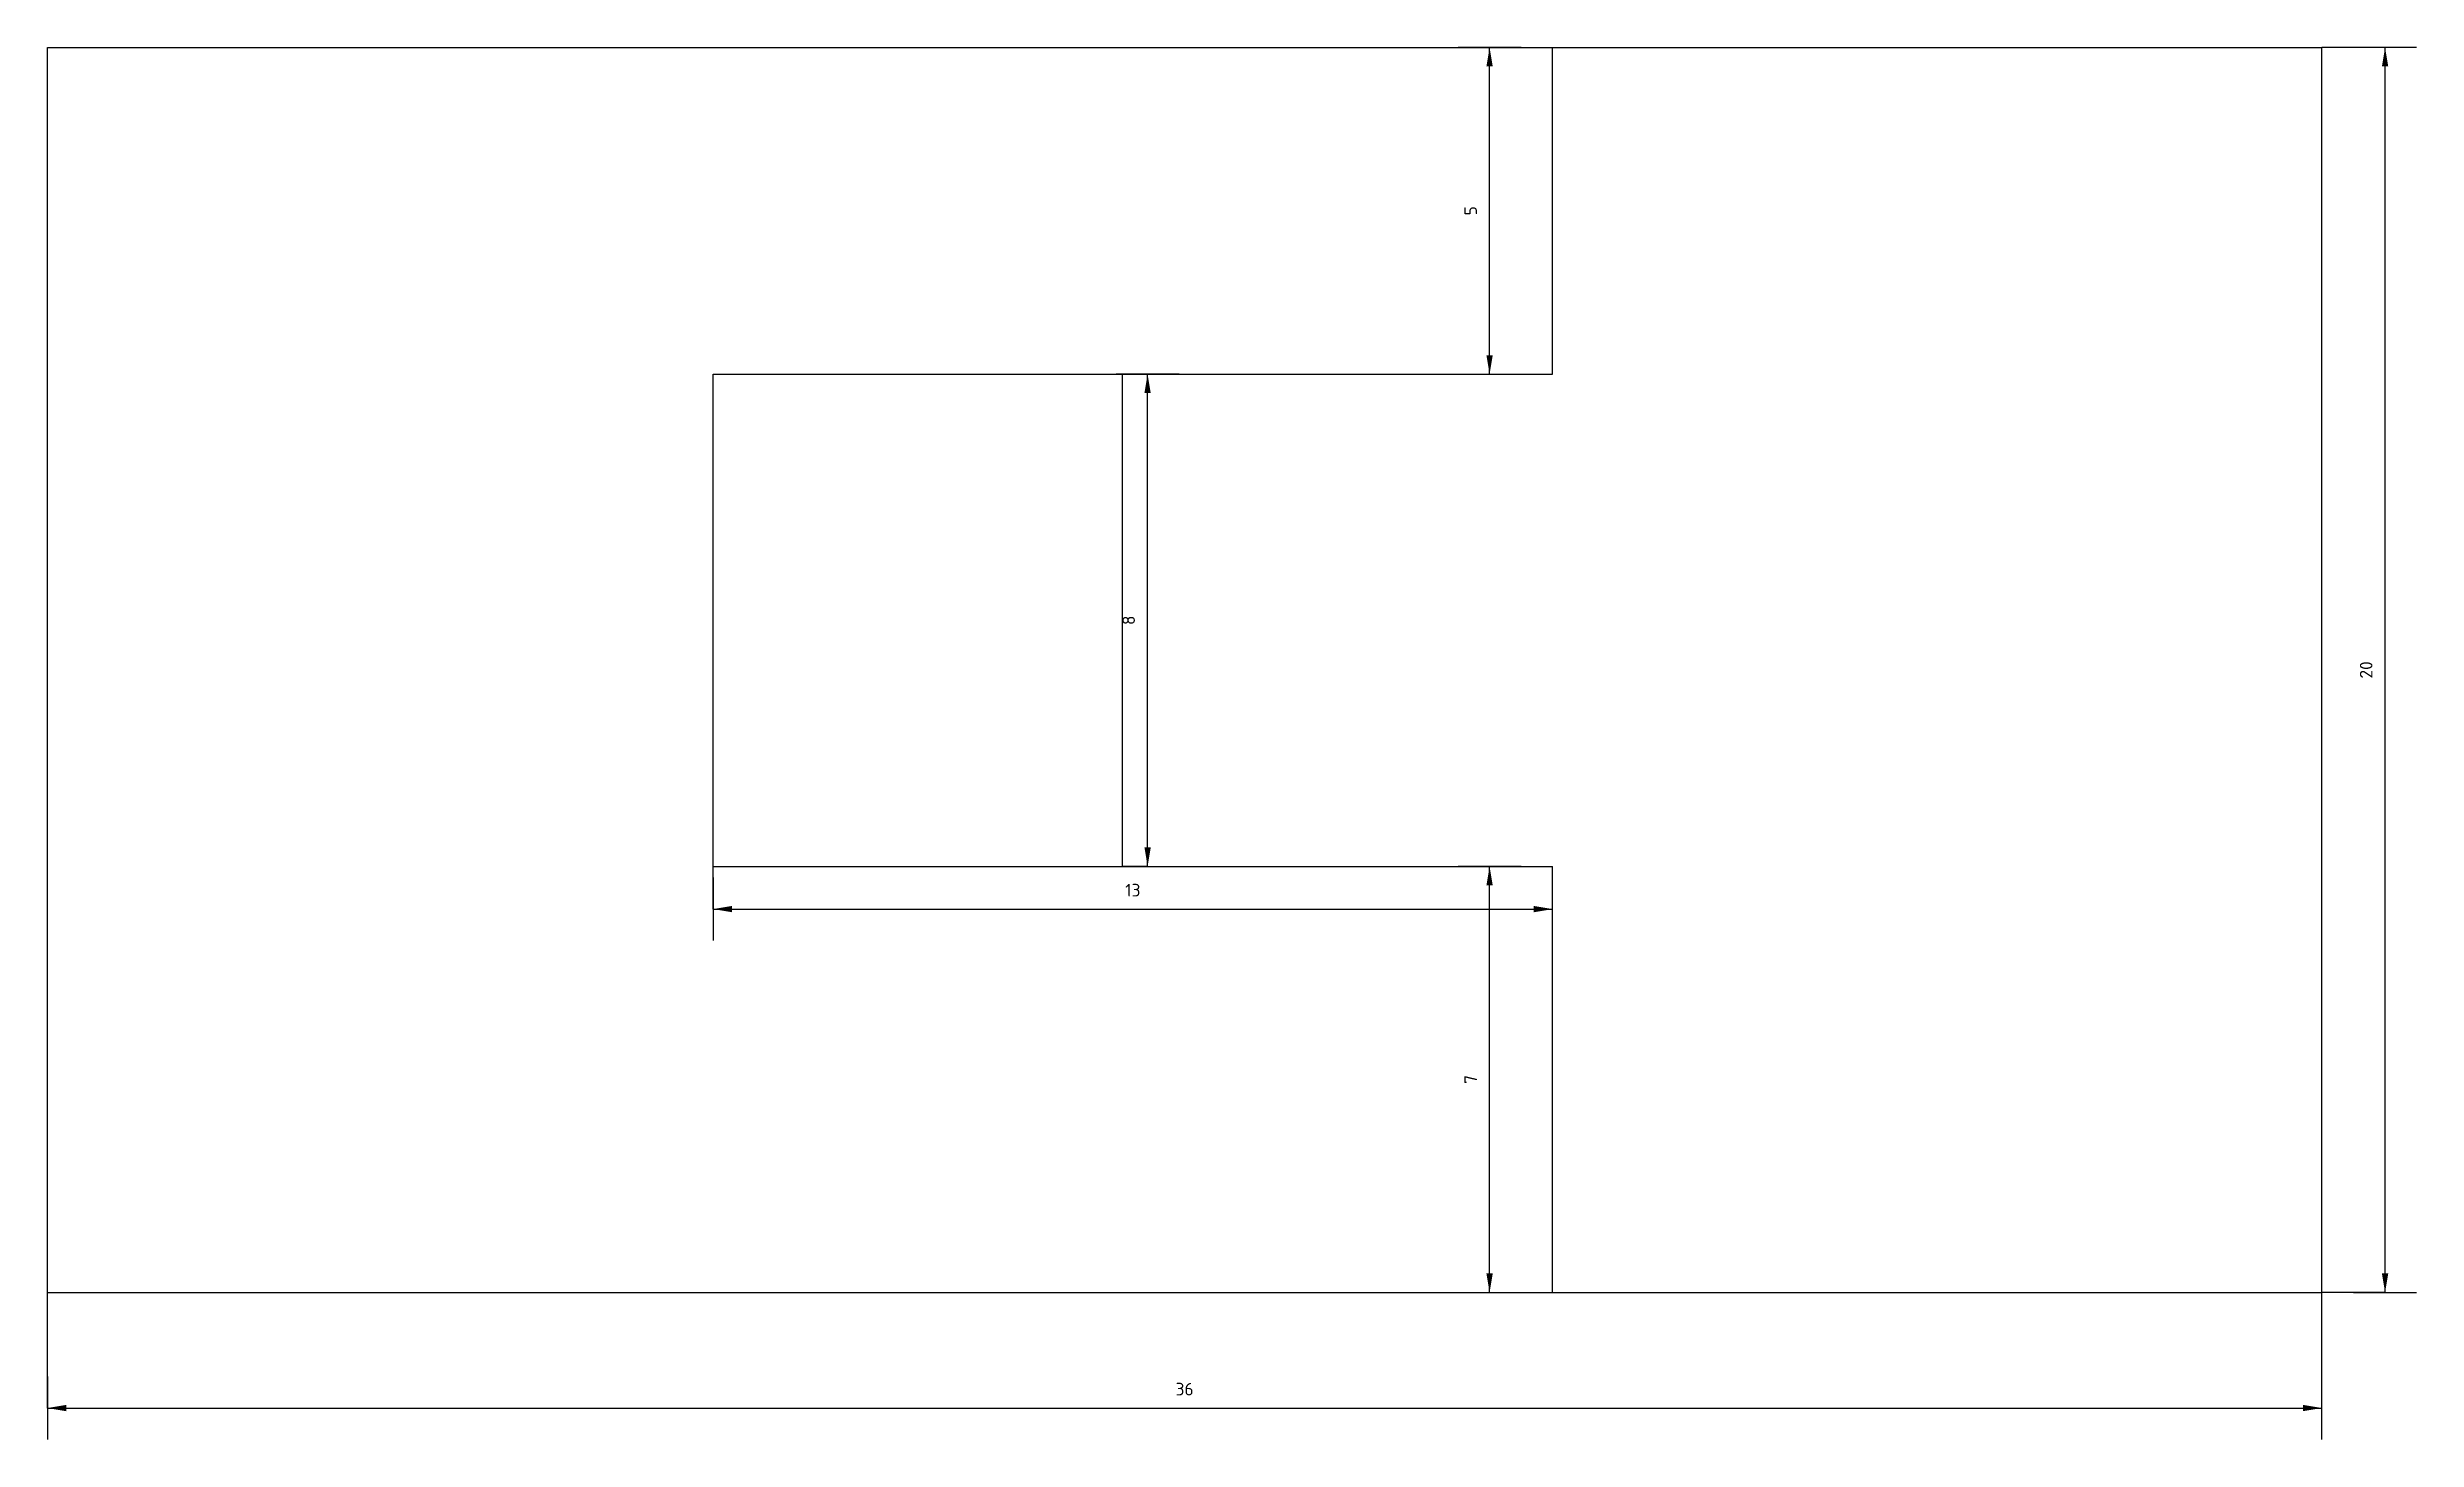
# Model space of a CAD drawing. Extents: x 0 to 37.6, y -2.3 to 19.7.
import ezdxf
from ezdxf.enums import TextEntityAlignment as Align

# ---------------------------------------------------------------- set-up
doc = ezdxf.new("R2010")
doc.units = 0
doc.layers.add('DIMENSIONS', color=1, linetype='CONTINUOUS')
doc.styles.add('ISOCPEUR', font='isocpeur.ttf')

# ---------------------------------------------------------------- blocks, each defined once
blk = doc.blocks.new('DIMTICK_ARROW')
at = {"color": 5}
blk.add_line((0, 0.5), (0, -0.5), dxfattribs=at)
at = {"color": 7}
blk.add_solid([(0, 0), (0.3, 0.05), (0.3, -0.05)], dxfattribs=at)

msp = doc.modelspace()

# ---------------------------------------------------------------- linework, layer by layer
at = {"color": 3}
for p, q in [((0, 19.738), (36.066, 19.738)), ((0, 0), (0, 19.738)), ((0, 0), (0, 19.738)), ((0, 19.738), (36.066, 19.738)), ((23.869, 14.557), (23.869, 19.738)), ((23.869, 14.557), (23.869, 19.738)), ((36.066, 0), (36.066, 19.738)), ((36.066, 0), (36.066, 19.738)), ((10.557, 14.557), (23.869, 14.557)), ((10.557, 6.754), (10.557, 14.557)), ((10.557, 6.754), (10.557, 14.557)), ((10.557, 14.557), (23.869, 14.557)), ((17.049, 6.754), (17.049, 14.557)), ((17.049, 6.754), (17.049, 14.557)), ((10.557, 6.754), (23.869, 6.754)), ((10.557, 6.754), (23.869, 6.754)), ((23.869, 0), (23.869, 6.754)), ((23.869, 0), (23.869, 6.754)), ((0, 0), (36.066, 0)), ((0, 0), (36.066, 0))]:
    msp.add_line(p, q, dxfattribs=at)
at = {"layer": 'DIMENSIONS', "color": 7}
for p, q in [((22.869, 14.557), (22.869, 19.738)), ((22.869, 14.557), (22.869, 19.738)), ((22.869, 14.557), (22.869, 19.738)), ((22.869, 14.557), (22.869, 19.738)), ((22.869, 14.557), (22.869, 19.738)), ((22.869, 14.557), (22.869, 19.738)), ((22.869, 14.557), (22.869, 19.738)), ((22.869, 14.557), (22.869, 19.738)), ((22.869, 14.557), (22.869, 19.738)), ((22.869, 14.557), (22.869, 19.738)), ((22.869, 14.557), (22.869, 19.738)), ((22.869, 14.557), (22.869, 19.738)), ((22.869, 14.557), (22.869, 19.738)), ((22.869, 14.557), (22.869, 19.738)), ((22.869, 14.557), (22.869, 19.738)), ((22.869, 14.557), (22.869, 19.738)), ((37.069, 0), (37.069, 19.738)), ((37.069, 0), (37.069, 19.738)), ((37.069, 0), (37.069, 19.738)), ((37.069, 0), (37.069, 19.738)), ((37.069, 0), (37.069, 19.738)), ((37.069, 0), (37.069, 19.738)), ((37.069, 0), (37.069, 19.738)), ((37.069, 0), (37.069, 19.738)), ((37.069, 0), (37.069, 19.738)), ((37.069, 0), (37.069, 19.738)), ((37.069, 0), (37.069, 19.738)), ((37.069, 0), (37.069, 19.738)), ((17.446, 6.754), (17.446, 14.557)), ((17.446, 6.754), (17.446, 14.557)), ((17.446, 6.754), (17.446, 14.557)), ((17.446, 6.754), (17.446, 14.557)), ((17.446, 6.754), (17.446, 14.557)), ((17.446, 6.754), (17.446, 14.557)), ((17.446, 6.754), (17.446, 14.557)), ((17.446, 6.754), (17.446, 14.557)), ((17.446, 6.754), (17.446, 14.557)), ((17.446, 6.754), (17.446, 14.557)), ((17.446, 6.754), (17.446, 14.557)), ((17.446, 6.754), (17.446, 14.557)), ((17.446, 6.754), (17.446, 14.557)), ((17.446, 6.754), (17.446, 14.557)), ((22.869, 0), (22.869, 6.754)), ((22.869, 0), (22.869, 6.754)), ((22.869, 0), (22.869, 6.754)), ((22.869, 0), (22.869, 6.754)), ((22.869, 0), (22.869, 6.754)), ((22.869, 0), (22.869, 6.754)), ((22.869, 0), (22.869, 6.754)), ((22.869, 0), (22.869, 6.754)), ((22.869, 0), (22.869, 6.754)), ((22.869, 0), (22.869, 6.754)), ((22.869, 0), (22.869, 6.754)), ((22.869, 0), (22.869, 6.754)), ((22.869, 0), (22.869, 6.754)), ((22.869, 0), (22.869, 6.754)), ((22.869, 0), (22.869, 6.754)), ((10.557, 6.077), (23.869, 6.077)), ((10.557, 6.077), (23.869, 6.077)), ((10.557, 6.077), (23.869, 6.077)), ((10.557, 6.077), (23.869, 6.077)), ((10.557, 6.077), (23.869, 6.077)), ((10.557, 6.077), (23.869, 6.077)), ((10.557, 6.077), (23.869, 6.077)), ((10.557, 6.077), (23.869, 6.077)), ((10.557, 6.077), (23.869, 6.077)), ((10.557, 6.077), (23.869, 6.077)), ((10.557, 6.077), (23.869, 6.077)), ((10.557, 6.077), (23.869, 6.077)), ((10.557, 6.077), (23.869, 6.077)), ((10.557, 6.077), (23.869, 6.077)), ((10.557, 6.077), (23.869, 6.077)), ((10.557, 6.077), (23.869, 6.077)), ((10.557, 6.077), (23.869, 6.077)), ((10.557, 6.077), (23.869, 6.077)), ((10.557, 6.077), (23.869, 6.077)), ((10.557, 6.077), (23.869, 6.077)), ((0, -1.833), (36.066, -1.833)), ((0, -1.833), (36.066, -1.833)), ((0, -1.833), (36.066, -1.833)), ((0, -1.833), (36.066, -1.833)), ((0, -1.833), (36.066, -1.833)), ((0, -1.833), (36.066, -1.833)), ((0, -1.833), (36.066, -1.833)), ((0, -1.833), (36.066, -1.833)), ((0, -1.833), (36.066, -1.833)), ((0, -1.833), (36.066, -1.833)), ((0, -1.833), (36.066, -1.833)), ((0, -1.833), (36.066, -1.833)), ((0, -1.833), (36.066, -1.833)), ((0, -1.833), (36.066, -1.833)), ((0, -1.833), (36.066, -1.833)), ((0, -1.833), (36.066, -1.833)), ((0, -1.833), (36.066, -1.833)), ((0, -1.833), (36.066, -1.833))]:
    msp.add_line(p, q, dxfattribs=at)
at = {"layer": 'DIMENSIONS', "color": 5}
for p, q in [((22.869, 19.738), (23.869, 19.738)), ((22.869, 19.738), (23.869, 19.738)), ((22.869, 19.738), (23.869, 19.738)), ((22.869, 19.738), (23.869, 19.738)), ((22.869, 19.738), (23.869, 19.738)), ((22.869, 19.738), (23.869, 19.738)), ((22.869, 19.738), (23.869, 19.738)), ((22.869, 19.738), (23.869, 19.738)), ((22.869, 19.738), (23.869, 19.738)), ((22.869, 19.738), (23.869, 19.738)), ((22.869, 19.738), (23.869, 19.738)), ((22.869, 19.738), (23.869, 19.738)), ((22.869, 19.738), (23.869, 19.738)), ((22.869, 19.738), (23.869, 19.738)), ((22.869, 19.738), (23.869, 19.738)), ((22.869, 19.738), (23.869, 19.738)), ((37.069, 19.738), (36.066, 19.738)), ((37.069, 19.738), (36.066, 19.738)), ((37.069, 19.738), (36.066, 19.738)), ((37.069, 19.738), (36.066, 19.738)), ((37.069, 19.738), (36.066, 19.738)), ((37.069, 19.738), (36.066, 19.738)), ((37.069, 19.738), (36.066, 19.738)), ((37.069, 19.738), (36.066, 19.738)), ((37.069, 19.738), (36.066, 19.738)), ((37.069, 19.738), (36.066, 19.738)), ((37.069, 19.738), (36.066, 19.738)), ((37.069, 19.738), (36.066, 19.738)), ((17.446, 14.557), (17.049, 14.557)), ((17.446, 14.557), (17.049, 14.557)), ((17.446, 14.557), (17.049, 14.557)), ((17.446, 14.557), (17.049, 14.557)), ((17.446, 14.557), (17.049, 14.557)), ((17.446, 14.557), (17.049, 14.557)), ((17.446, 14.557), (17.049, 14.557)), ((17.446, 14.557), (17.049, 14.557)), ((17.446, 14.557), (17.049, 14.557)), ((17.446, 14.557), (17.049, 14.557)), ((17.446, 14.557), (17.049, 14.557)), ((17.446, 14.557), (17.049, 14.557)), ((17.446, 14.557), (17.049, 14.557)), ((17.446, 14.557), (17.049, 14.557)), ((22.869, 14.557), (23.869, 14.557)), ((22.869, 14.557), (23.869, 14.557)), ((22.869, 14.557), (23.869, 14.557)), ((22.869, 14.557), (23.869, 14.557)), ((22.869, 14.557), (23.869, 14.557)), ((22.869, 14.557), (23.869, 14.557)), ((22.869, 14.557), (23.869, 14.557)), ((22.869, 14.557), (23.869, 14.557)), ((22.869, 14.557), (23.869, 14.557)), ((22.869, 14.557), (23.869, 14.557)), ((22.869, 14.557), (23.869, 14.557)), ((22.869, 14.557), (23.869, 14.557)), ((22.869, 14.557), (23.869, 14.557)), ((22.869, 14.557), (23.869, 14.557)), ((22.869, 14.557), (23.869, 14.557)), ((22.869, 14.557), (23.869, 14.557)), ((10.557, 6.077), (10.557, 6.754)), ((10.557, 6.077), (10.557, 6.754)), ((10.557, 6.077), (10.557, 6.754)), ((10.557, 6.077), (10.557, 6.754)), ((10.557, 6.077), (10.557, 6.754)), ((10.557, 6.077), (10.557, 6.754)), ((10.557, 6.077), (10.557, 6.754)), ((10.557, 6.077), (10.557, 6.754)), ((10.557, 6.077), (10.557, 6.754)), ((10.557, 6.077), (10.557, 6.754)), ((10.557, 6.077), (10.557, 6.754)), ((10.557, 6.077), (10.557, 6.754)), ((10.557, 6.077), (10.557, 6.754)), ((10.557, 6.077), (10.557, 6.754)), ((10.557, 6.077), (10.557, 6.754)), ((10.557, 6.077), (10.557, 6.754)), ((10.557, 6.077), (10.557, 6.754)), ((10.557, 6.077), (10.557, 6.754)), ((10.557, 6.077), (10.557, 6.754)), ((10.557, 6.077), (10.557, 6.754)), ((17.446, 6.754), (17.049, 6.754)), ((17.446, 6.754), (17.049, 6.754)), ((17.446, 6.754), (17.049, 6.754)), ((17.446, 6.754), (17.049, 6.754)), ((17.446, 6.754), (17.049, 6.754)), ((17.446, 6.754), (17.049, 6.754)), ((17.446, 6.754), (17.049, 6.754)), ((17.446, 6.754), (17.049, 6.754)), ((17.446, 6.754), (17.049, 6.754)), ((17.446, 6.754), (17.049, 6.754)), ((17.446, 6.754), (17.049, 6.754)), ((17.446, 6.754), (17.049, 6.754)), ((17.446, 6.754), (17.049, 6.754)), ((17.446, 6.754), (17.049, 6.754)), ((22.869, 6.754), (23.869, 6.754)), ((22.869, 6.754), (23.869, 6.754)), ((22.869, 6.754), (23.869, 6.754)), ((22.869, 6.754), (23.869, 6.754)), ((22.869, 6.754), (23.869, 6.754)), ((22.869, 6.754), (23.869, 6.754)), ((22.869, 6.754), (23.869, 6.754)), ((22.869, 6.754), (23.869, 6.754)), ((22.869, 6.754), (23.869, 6.754)), ((22.869, 6.754), (23.869, 6.754)), ((22.869, 6.754), (23.869, 6.754)), ((22.869, 6.754), (23.869, 6.754)), ((22.869, 6.754), (23.869, 6.754)), ((22.869, 6.754), (23.869, 6.754)), ((22.869, 6.754), (23.869, 6.754)), ((23.869, 6.077), (23.869, 6.754)), ((23.869, 6.077), (23.869, 6.754)), ((23.869, 6.077), (23.869, 6.754)), ((23.869, 6.077), (23.869, 6.754)), ((23.869, 6.077), (23.869, 6.754)), ((23.869, 6.077), (23.869, 6.754)), ((23.869, 6.077), (23.869, 6.754)), ((23.869, 6.077), (23.869, 6.754)), ((23.869, 6.077), (23.869, 6.754)), ((23.869, 6.077), (23.869, 6.754)), ((23.869, 6.077), (23.869, 6.754)), ((23.869, 6.077), (23.869, 6.754)), ((23.869, 6.077), (23.869, 6.754)), ((23.869, 6.077), (23.869, 6.754)), ((23.869, 6.077), (23.869, 6.754)), ((23.869, 6.077), (23.869, 6.754)), ((23.869, 6.077), (23.869, 6.754)), ((23.869, 6.077), (23.869, 6.754)), ((23.869, 6.077), (23.869, 6.754)), ((23.869, 6.077), (23.869, 6.754)), ((0, -1.833), (0, 0)), ((0, -1.833), (0, 0)), ((0, -1.833), (0, 0)), ((0, -1.833), (0, 0)), ((0, -1.833), (0, 0)), ((0, -1.833), (0, 0)), ((0, -1.833), (0, 0)), ((0, -1.833), (0, 0)), ((0, -1.833), (0, 0)), ((0, -1.833), (0, 0)), ((0, -1.833), (0, 0)), ((0, -1.833), (0, 0)), ((0, -1.833), (0, 0)), ((0, -1.833), (0, 0)), ((0, -1.833), (0, 0)), ((0, -1.833), (0, 0)), ((0, -1.833), (0, 0)), ((0, -1.833), (0, 0)), ((22.869, 0), (23.869, 0)), ((22.869, 0), (23.869, 0)), ((22.869, 0), (23.869, 0)), ((22.869, 0), (23.869, 0)), ((22.869, 0), (23.869, 0)), ((22.869, 0), (23.869, 0)), ((22.869, 0), (23.869, 0)), ((22.869, 0), (23.869, 0)), ((22.869, 0), (23.869, 0)), ((22.869, 0), (23.869, 0)), ((22.869, 0), (23.869, 0)), ((22.869, 0), (23.869, 0)), ((22.869, 0), (23.869, 0)), ((22.869, 0), (23.869, 0)), ((22.869, 0), (23.869, 0)), ((36.066, -1.833), (36.066, 0)), ((36.066, -1.833), (36.066, 0)), ((36.066, -1.833), (36.066, 0)), ((36.066, -1.833), (36.066, 0)), ((36.066, -1.833), (36.066, 0)), ((36.066, -1.833), (36.066, 0)), ((36.066, -1.833), (36.066, 0)), ((36.066, -1.833), (36.066, 0)), ((36.066, -1.833), (36.066, 0)), ((36.066, -1.833), (36.066, 0)), ((36.066, -1.833), (36.066, 0)), ((36.066, -1.833), (36.066, 0)), ((36.066, -1.833), (36.066, 0)), ((36.066, -1.833), (36.066, 0)), ((36.066, -1.833), (36.066, 0)), ((36.066, -1.833), (36.066, 0)), ((36.066, -1.833), (36.066, 0)), ((36.066, -1.833), (36.066, 0)), ((37.069, 0), (36.066, 0)), ((37.069, 0), (36.066, 0)), ((37.069, 0), (36.066, 0)), ((37.069, 0), (36.066, 0)), ((37.069, 0), (36.066, 0)), ((37.069, 0), (36.066, 0)), ((37.069, 0), (36.066, 0)), ((37.069, 0), (36.066, 0)), ((37.069, 0), (36.066, 0)), ((37.069, 0), (36.066, 0)), ((37.069, 0), (36.066, 0)), ((37.069, 0), (36.066, 0))]:
    msp.add_line(p, q, dxfattribs=at)

# ---------------------------------------------------------------- block references
at = {"layer": 'DIMENSIONS'}
for p, rotation in [((22.869, 19.738), 270), ((22.869, 19.738), 270), ((22.869, 19.738), 270), ((22.869, 19.738), 270), ((22.869, 19.738), 270), ((22.869, 19.738), 270), ((22.869, 19.738), 270), ((22.869, 19.738), 270), ((22.869, 19.738), 270), ((22.869, 19.738), 270), ((22.869, 19.738), 270), ((22.869, 19.738), 270), ((22.869, 19.738), 270), ((22.869, 19.738), 270), ((22.869, 19.738), 270), ((22.869, 19.738), 270), ((37.069, 19.738), 270), ((37.069, 19.738), 270), ((37.069, 19.738), 270), ((37.069, 19.738), 270), ((37.069, 19.738), 270), ((37.069, 19.738), 270), ((37.069, 19.738), 270), ((37.069, 19.738), 270), ((37.069, 19.738), 270), ((37.069, 19.738), 270), ((37.069, 19.738), 270), ((37.069, 19.738), 270), ((22.869, 14.557), 90), ((22.869, 14.557), 90), ((22.869, 14.557), 90), ((22.869, 14.557), 90), ((22.869, 14.557), 90), ((22.869, 14.557), 90), ((22.869, 14.557), 90), ((22.869, 14.557), 90), ((22.869, 14.557), 90), ((22.869, 14.557), 90), ((22.869, 14.557), 90), ((22.869, 14.557), 90), ((22.869, 14.557), 90), ((22.869, 14.557), 90), ((22.869, 14.557), 90), ((22.869, 14.557), 90), ((17.446, 14.557), 270), ((17.446, 14.557), 270), ((17.446, 14.557), 270), ((17.446, 14.557), 270), ((17.446, 14.557), 270), ((17.446, 14.557), 270), ((17.446, 14.557), 270), ((17.446, 14.557), 270), ((17.446, 14.557), 270), ((17.446, 14.557), 270), ((17.446, 14.557), 270), ((17.446, 14.557), 270), ((17.446, 14.557), 270), ((17.446, 14.557), 270), ((17.446, 6.754), 90), ((17.446, 6.754), 90), ((17.446, 6.754), 90), ((17.446, 6.754), 90), ((17.446, 6.754), 90), ((17.446, 6.754), 90), ((17.446, 6.754), 90), ((17.446, 6.754), 90), ((17.446, 6.754), 90), ((17.446, 6.754), 90), ((17.446, 6.754), 90), ((17.446, 6.754), 90), ((17.446, 6.754), 90), ((17.446, 6.754), 90), ((22.869, 6.754), 270), ((22.869, 6.754), 270), ((22.869, 6.754), 270), ((22.869, 6.754), 270), ((22.869, 6.754), 270), ((22.869, 6.754), 270), ((22.869, 6.754), 270), ((22.869, 6.754), 270), ((22.869, 6.754), 270), ((22.869, 6.754), 270), ((22.869, 6.754), 270), ((22.869, 6.754), 270), ((22.869, 6.754), 270), ((22.869, 6.754), 270), ((22.869, 6.754), 270), ((23.869, 6.077), 180), ((23.869, 6.077), 180), ((23.869, 6.077), 180), ((23.869, 6.077), 180), ((23.869, 6.077), 180), ((23.869, 6.077), 180), ((23.869, 6.077), 180), ((23.869, 6.077), 180), ((23.869, 6.077), 180), ((23.869, 6.077), 180), ((23.869, 6.077), 180), ((23.869, 6.077), 180), ((23.869, 6.077), 180), ((23.869, 6.077), 180), ((23.869, 6.077), 180), ((23.869, 6.077), 180), ((23.869, 6.077), 180), ((23.869, 6.077), 180), ((23.869, 6.077), 180), ((23.869, 6.077), 180), ((22.869, 0), 90), ((22.869, 0), 90), ((22.869, 0), 90), ((22.869, 0), 90), ((22.869, 0), 90), ((22.869, 0), 90), ((22.869, 0), 90), ((22.869, 0), 90), ((22.869, 0), 90), ((22.869, 0), 90), ((22.869, 0), 90), ((22.869, 0), 90), ((22.869, 0), 90), ((22.869, 0), 90), ((22.869, 0), 90), ((37.069, 0), 90), ((37.069, 0), 90), ((37.069, 0), 90), ((37.069, 0), 90), ((37.069, 0), 90), ((37.069, 0), 90), ((37.069, 0), 90), ((37.069, 0), 90), ((37.069, 0), 90), ((37.069, 0), 90), ((37.069, 0), 90), ((37.069, 0), 90), ((36.066, -1.833), 180), ((36.066, -1.833), 180), ((36.066, -1.833), 180), ((36.066, -1.833), 180), ((36.066, -1.833), 180), ((36.066, -1.833), 180), ((36.066, -1.833), 180), ((36.066, -1.833), 180), ((36.066, -1.833), 180), ((36.066, -1.833), 180), ((36.066, -1.833), 180), ((36.066, -1.833), 180), ((36.066, -1.833), 180), ((36.066, -1.833), 180), ((36.066, -1.833), 180), ((36.066, -1.833), 180), ((36.066, -1.833), 180), ((36.066, -1.833), 180)]:
    msp.add_blockref('DIMTICK_ARROW', p, dxfattribs=dict(at, rotation=rotation))
for p in [(10.557, 6.077), (10.557, 6.077), (10.557, 6.077), (10.557, 6.077), (10.557, 6.077), (10.557, 6.077), (10.557, 6.077), (10.557, 6.077), (10.557, 6.077), (10.557, 6.077), (10.557, 6.077), (10.557, 6.077), (10.557, 6.077), (10.557, 6.077), (10.557, 6.077), (10.557, 6.077), (10.557, 6.077), (10.557, 6.077), (10.557, 6.077), (10.557, 6.077), (0, -1.833), (0, -1.833), (0, -1.833), (0, -1.833), (0, -1.833), (0, -1.833), (0, -1.833), (0, -1.833), (0, -1.833), (0, -1.833), (0, -1.833), (0, -1.833), (0, -1.833), (0, -1.833), (0, -1.833), (0, -1.833), (0, -1.833), (0, -1.833)]:
    msp.add_blockref('DIMTICK_ARROW', p, dxfattribs=at)

# ---------------------------------------------------------------- texts
at = {"layer": 'DIMENSIONS', "color": 7, "style": 'ISOCPEUR'}
for s, p in [('5', (22.569, 17.148)), ('5', (22.569, 17.148)), ('5', (22.569, 17.148)), ('5', (22.569, 17.148)), ('5', (22.569, 17.148)), ('5', (22.569, 17.148)), ('5', (22.569, 17.148)), ('5', (22.569, 17.148)), ('5', (22.569, 17.148)), ('5', (22.569, 17.148)), ('5', (22.569, 17.148)), ('5', (22.569, 17.148)), ('5', (22.569, 17.148)), ('5', (22.569, 17.148)), ('5', (22.569, 17.148)), ('5', (22.569, 17.148)), ('8', (17.146, 10.656)), ('8', (17.146, 10.656)), ('8', (17.146, 10.656)), ('8', (17.146, 10.656)), ('8', (17.146, 10.656)), ('8', (17.146, 10.656)), ('8', (17.146, 10.656)), ('8', (17.146, 10.656)), ('8', (17.146, 10.656)), ('8', (17.146, 10.656)), ('8', (17.146, 10.656)), ('8', (17.146, 10.656)), ('8', (17.146, 10.656)), ('8', (17.146, 10.656)), ('20', (36.769, 9.869)), ('20', (36.769, 9.869)), ('20', (36.769, 9.869)), ('20', (36.769, 9.869)), ('20', (36.769, 9.869)), ('20', (36.769, 9.869)), ('20', (36.769, 9.869)), ('20', (36.769, 9.869)), ('20', (36.769, 9.869)), ('20', (36.769, 9.869)), ('20', (36.769, 9.869)), ('20', (36.769, 9.869)), ('7', (22.569, 3.377)), ('7', (22.569, 3.377)), ('7', (22.569, 3.377)), ('7', (22.569, 3.377)), ('7', (22.569, 3.377)), ('7', (22.569, 3.377)), ('7', (22.569, 3.377)), ('7', (22.569, 3.377)), ('7', (22.569, 3.377)), ('7', (22.569, 3.377)), ('7', (22.569, 3.377)), ('7', (22.569, 3.377)), ('7', (22.569, 3.377)), ('7', (22.569, 3.377)), ('7', (22.569, 3.377))]:
    msp.add_text(s, height=0.2, rotation=90, dxfattribs=at).set_placement(p, align=Align.MIDDLE_CENTER)
for s, p in [('13', (17.213, 6.377)), ('13', (17.213, 6.377)), ('13', (17.213, 6.377)), ('13', (17.213, 6.377)), ('13', (17.213, 6.377)), ('13', (17.213, 6.377)), ('13', (17.213, 6.377)), ('13', (17.213, 6.377)), ('13', (17.213, 6.377)), ('13', (17.213, 6.377)), ('13', (17.213, 6.377)), ('13', (17.213, 6.377)), ('13', (17.213, 6.377)), ('13', (17.213, 6.377)), ('13', (17.213, 6.377)), ('13', (17.213, 6.377)), ('13', (17.213, 6.377)), ('13', (17.213, 6.377)), ('13', (17.213, 6.377)), ('13', (17.213, 6.377)), ('36', (18.033, -1.533)), ('36', (18.033, -1.533)), ('36', (18.033, -1.533)), ('36', (18.033, -1.533)), ('36', (18.033, -1.533)), ('36', (18.033, -1.533)), ('36', (18.033, -1.533)), ('36', (18.033, -1.533)), ('36', (18.033, -1.533)), ('36', (18.033, -1.533)), ('36', (18.033, -1.533)), ('36', (18.033, -1.533)), ('36', (18.033, -1.533)), ('36', (18.033, -1.533)), ('36', (18.033, -1.533)), ('36', (18.033, -1.533)), ('36', (18.033, -1.533)), ('36', (18.033, -1.533))]:
    msp.add_text(s, height=0.2, dxfattribs=at).set_placement(p, align=Align.MIDDLE_CENTER)

doc.saveas('drawing.dxf')
